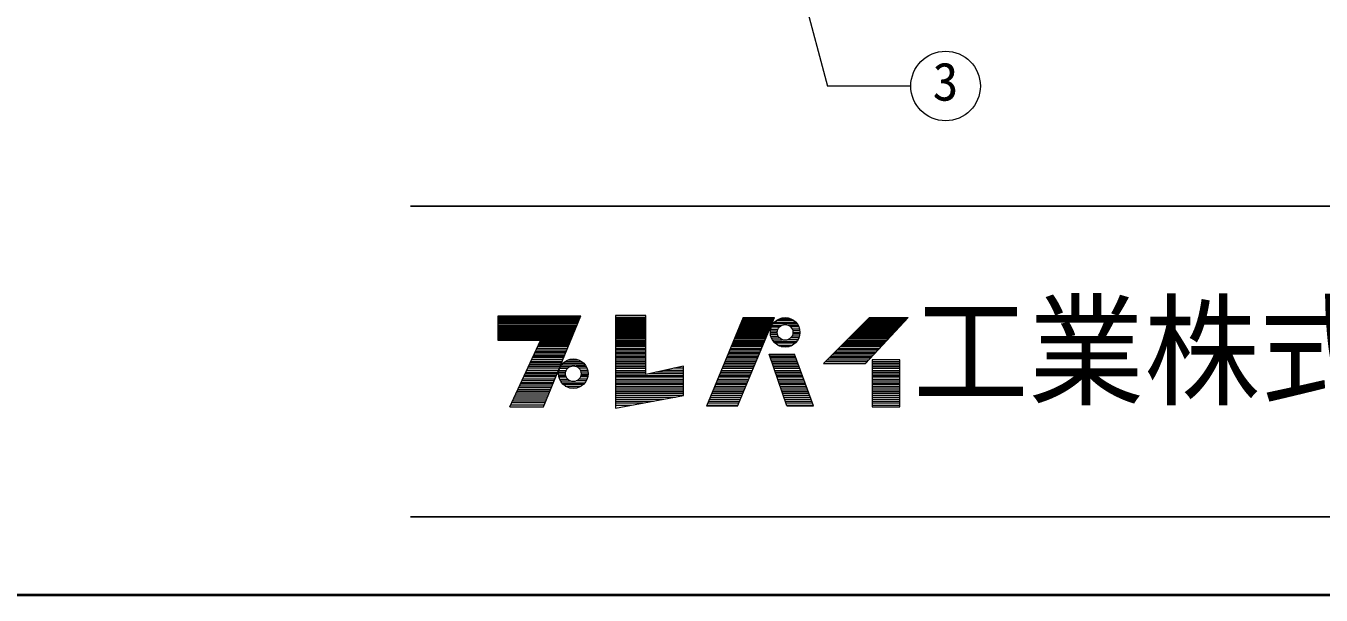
# Model space of a CAD drawing. Units: millimetres at full size, sheet at 1:7; details may follow other scales. Extents: x -1486 to 1349, y -951 to 1016.
# Drawn here: x -223 to 298, y -951 to -722 of the extents above; entities that cross this region are included whole.
import ezdxf
from ezdxf.enums import TextEntityAlignment as Align

# ---------------------------------------------------------------- set-up
doc = ezdxf.new("R2010")
doc.units = ezdxf.units.MM
doc.header["$LTSCALE"] = 7
doc.layers.add('0-0', color=4, linetype='Continuous', lineweight=9)
doc.styles.add('ＭＳ ゴシック', font='')
doc.styles.get('ＭＳ ゴシック').set_extended_font_data('MS Gothic')

msp = doc.modelspace()

# ---------------------------------------------------------------- linework, layer by layer
at = {"layer": '0-0', "color": 7, "lineweight": 18}
for p, q in [((86.427, -697.301), (99.44, -745.865)), ((132.956, -745.865), (99.44, -745.865)), ((-33.161, -838.8), (0.026, -838.8)), ((-33.161, -839.094), (-0.096, -839.094)), ((-14.933, -874.962), (0.208, -838.359)), ((14.173, -838.212), (14.173, -875.403)), ((26.374, -838.212), (14.173, -838.212)), ((14.173, -838.8), (26.374, -838.8)), ((14.173, -839.094), (26.374, -839.094)), ((65.476, -838.947), (50.776, -874.668)), ((63.271, -874.668), (78.118, -838.947)), ((65.476, -838.947), (78.118, -838.947)), ((114.721, -857.469), (131.92, -838.947)), ((-33.161, -839.535), (-0.278, -839.535)), ((-33.161, -839.976), (-0.461, -839.976)), ((-33.161, -840.417), (-0.643, -840.417)), ((-33.161, -841.005), (-0.886, -841.005)), ((-1.069, -841.446), (-33.161, -841.446)), ((-33.161, -841.887), (-1.251, -841.887)), ((-33.161, -842.328), (-1.434, -842.328)), ((-33.161, -842.769), (-1.616, -842.769)), ((-33.161, -843.21), (-1.799, -843.21)), ((-33.161, -843.504), (-1.92, -843.504)), ((-33.161, -844.092), (-2.163, -844.092)), ((14.173, -839.535), (26.374, -839.535)), ((14.173, -839.976), (26.374, -839.976)), ((14.173, -840.417), (26.374, -840.417)), ((14.173, -841.005), (26.374, -841.005)), ((14.173, -841.446), (26.374, -841.446)), ((14.173, -841.887), (26.374, -841.887)), ((14.173, -842.328), (26.374, -842.328)), ((14.173, -842.769), (26.374, -842.769)), ((14.173, -843.21), (26.374, -843.21)), ((14.173, -843.504), (26.374, -843.504)), ((14.173, -844.092), (26.374, -844.092)), ((63.359, -844.092), (75.98, -844.092)), ((63.601, -843.504), (76.224, -843.504)), ((63.722, -843.21), (76.346, -843.21)), ((63.903, -842.769), (76.53, -842.769)), ((64.085, -842.328), (76.713, -842.328)), ((64.266, -841.887), (76.896, -841.887)), ((64.448, -841.446), (77.079, -841.446)), ((64.629, -841.005), (77.263, -841.005)), ((64.871, -840.417), (77.507, -840.417)), ((65.053, -839.976), (77.677, -839.976)), ((65.234, -839.535), (77.874, -839.535)), ((76.46, -844.386), (79.286, -844.386)), ((76.58, -843.651), (79.522, -843.651)), ((76.855, -842.769), (80.132, -842.769)), ((77.127, -842.181), (80.925, -842.181)), ((77.59, -841.446), (87.172, -841.446)), ((78.084, -840.858), (86.678, -840.858)), ((78.936, -840.123), (85.826, -840.123)), ((79.969, -839.535), (84.794, -839.535)), ((87.635, -842.181), (83.838, -842.181)), ((87.907, -842.769), (84.631, -842.769)), ((88.182, -843.651), (85.24, -843.651)), ((88.302, -844.386), (85.476, -844.386)), ((111.193, -844.092), (127.143, -844.092)), ((111.781, -843.504), (127.689, -843.504)), ((112.075, -843.21), (127.962, -843.21)), ((112.516, -842.769), (128.371, -842.769)), ((112.957, -842.328), (128.781, -842.328)), ((113.398, -841.887), (129.19, -841.887)), ((113.839, -841.446), (129.6, -841.446)), ((114.28, -841.005), (130.009, -841.005)), ((114.868, -840.417), (130.555, -840.417)), ((115.309, -839.976), (130.965, -839.976)), ((115.75, -839.535), (131.374, -839.535)), ((-33.161, -844.533), (-2.346, -844.533)), ((-33.161, -844.974), (-2.528, -844.974)), ((-33.161, -845.415), (-2.711, -845.415)), ((-33.161, -845.856), (-2.893, -845.856)), ((-33.161, -846.297), (-3.075, -846.297)), ((-33.161, -846.738), (-3.258, -846.738)), ((-33.161, -847.179), (-3.44, -847.179)), ((-33.161, -847.62), (-3.623, -847.62)), ((-16.109, -848.208), (-33.161, -848.208)), ((-28.457, -874.962), (-16.109, -848.208)), ((-4.474, -849.678), (-16.787, -849.678)), ((-4.292, -849.237), (-16.584, -849.237)), ((-4.048, -848.649), (-16.312, -848.649)), ((-3.866, -848.208), (-16.109, -848.208)), ((14.173, -844.533), (26.374, -844.533)), ((14.173, -844.974), (26.374, -844.974)), ((14.173, -845.415), (26.374, -845.415)), ((14.173, -845.856), (26.374, -845.856)), ((14.173, -846.297), (26.374, -846.297)), ((14.173, -846.738), (26.374, -846.738)), ((14.173, -847.179), (26.374, -847.179)), ((14.173, -847.62), (26.374, -847.62)), ((14.173, -848.208), (26.374, -848.208)), ((14.173, -848.649), (26.374, -848.649)), ((14.173, -849.237), (26.374, -849.237)), ((14.173, -849.678), (26.374, -849.678)), ((61.06, -849.678), (73.658, -849.678)), ((61.242, -849.237), (73.841, -849.237)), ((61.484, -848.649), (74.086, -848.649)), ((61.665, -848.208), (74.269, -848.208)), ((61.907, -847.62), (74.513, -847.62)), ((62.088, -847.179), (74.697, -847.179)), ((62.27, -846.738), (74.88, -846.738)), ((62.451, -846.297), (75.063, -846.297)), ((62.633, -845.856), (75.246, -845.856)), ((62.83, -845.415), (75.43, -845.415)), ((62.996, -844.974), (75.613, -844.974)), ((63.177, -844.533), (75.796, -844.533)), ((76.431, -844.974), (79.231, -844.974)), ((76.477, -845.709), (79.318, -845.709)), ((76.616, -846.444), (79.595, -846.444)), ((76.855, -847.179), (80.132, -847.179)), ((77.208, -847.914), (81.25, -847.914)), ((77.702, -848.649), (87.061, -848.649)), ((78.23, -849.237), (86.532, -849.237)), ((87.554, -847.914), (83.512, -847.914)), ((87.907, -847.179), (84.631, -847.179)), ((88.147, -846.444), (85.167, -846.444)), ((88.286, -845.709), (85.444, -845.709)), ((85.531, -844.974), (88.331, -844.974)), ((105.607, -849.678), (121.956, -849.678)), ((106.048, -849.237), (122.365, -849.237)), ((106.636, -848.649), (122.911, -848.649)), ((107.077, -848.208), (123.321, -848.208)), ((107.665, -847.62), (123.867, -847.62)), ((108.106, -847.179), (124.276, -847.179)), ((108.547, -846.738), (124.686, -846.738)), ((108.988, -846.297), (125.095, -846.297)), ((109.429, -845.856), (125.505, -845.856)), ((109.87, -845.415), (125.914, -845.415)), ((110.311, -844.974), (126.324, -844.974)), ((110.752, -844.533), (126.775, -844.533)), ((-6.542, -854.676), (-19.094, -854.676)), ((-18.755, -853.941), (-6.237, -853.941)), ((-5.994, -853.353), (-18.484, -853.353)), ((-5.751, -852.765), (-18.167, -852.765)), ((-17.873, -852.03), (-5.447, -852.03)), ((-5.204, -851.442), (-17.602, -851.442)), ((-4.9, -850.707), (-17.262, -850.707)), ((-4.717, -850.266), (-17.059, -850.266)), ((14.173, -850.266), (26.374, -850.266)), ((14.173, -850.707), (26.374, -850.707)), ((14.173, -851.442), (26.374, -851.442)), ((14.173, -852.03), (26.374, -852.03)), ((14.173, -852.765), (26.374, -852.765)), ((14.173, -853.353), (26.374, -853.353)), ((14.173, -853.941), (26.374, -853.941)), ((14.173, -854.676), (26.374, -854.676)), ((59.008, -854.676), (71.581, -854.676)), ((59.302, -853.941), (71.886, -853.941)), ((59.548, -853.353), (72.13, -853.353)), ((59.79, -852.765), (72.375, -852.765)), ((60.092, -852.03), (72.68, -852.03)), ((60.334, -851.442), (72.925, -851.442)), ((60.637, -850.707), (73.23, -850.707)), ((60.818, -850.266), (73.413, -850.266)), ((75.964, -853.941), (86.257, -853.941)), ((76.22, -854.676), (86.528, -854.676)), ((79.393, -850.119), (85.37, -850.119)), ((80.789, -850.707), (83.973, -850.707)), ((93.847, -874.521), (86.203, -853.794)), ((100.609, -854.676), (117.315, -854.676)), ((101.344, -853.941), (117.997, -853.941)), ((101.932, -853.353), (118.543, -853.353)), ((102.52, -852.765), (119.089, -852.765)), ((103.255, -852.03), (119.772, -852.03)), ((103.843, -851.442), (120.318, -851.442)), ((104.578, -850.707), (121, -850.707)), ((105.019, -850.266), (121.41, -850.266)), ((-8.487, -859.38), (-21.265, -859.38)), ((-8.183, -858.645), (-20.926, -858.645)), ((-7.94, -858.057), (-20.655, -858.057)), ((-7.636, -857.322), (-20.315, -857.322)), ((-20.044, -856.734), (-7.393, -856.734)), ((-7.089, -855.999), (-19.705, -855.999)), ((-6.785, -855.264), (-19.366, -855.264)), ((-8.405, -859.38), (-5.128, -859.38)), ((-8.052, -858.645), (-4.01, -858.645)), ((-7.67, -858.057), (1.912, -858.057)), ((-7.03, -857.322), (1.272, -857.322)), ((-6.324, -856.734), (0.566, -856.734)), ((-4.928, -855.999), (-0.83, -855.999)), ((2.294, -858.645), (-1.748, -858.645)), ((2.647, -859.38), (-0.629, -859.38)), ((14.173, -855.264), (26.374, -855.264)), ((14.173, -855.999), (26.374, -855.999)), ((14.173, -856.734), (26.374, -856.734)), ((14.173, -857.322), (26.374, -857.322)), ((14.173, -858.057), (26.374, -858.057)), ((14.173, -858.645), (26.374, -858.645)), ((14.173, -859.38), (26.374, -859.38)), ((41.515, -859.38), (37.565, -859.38)), ((57.067, -859.38), (69.625, -859.38)), ((57.37, -858.645), (69.931, -858.645)), ((57.612, -858.057), (70.175, -858.057)), ((57.914, -857.322), (70.481, -857.322)), ((58.156, -856.734), (70.725, -856.734)), ((58.459, -855.999), (71.031, -855.999)), ((58.761, -855.264), (71.336, -855.264)), ((76.424, -855.264), (86.745, -855.264)), ((76.679, -855.999), (87.016, -855.999)), ((76.935, -856.734), (87.287, -856.734)), ((77.139, -857.322), (87.504, -857.322)), ((77.395, -858.057), (87.775, -858.057)), ((77.599, -858.645), (87.992, -858.645)), ((77.854, -859.38), (88.263, -859.38)), ((97.816, -857.469), (114.721, -857.469)), ((98.551, -856.734), (115.404, -856.734)), ((99.286, -855.999), (116.086, -855.999)), ((100.021, -855.264), (116.769, -855.264)), ((117.367, -856.734), (128.539, -856.734)), ((117.367, -857.322), (128.539, -857.322)), ((117.367, -858.057), (128.539, -858.057)), ((117.367, -858.645), (128.539, -858.645)), ((117.367, -859.38), (128.539, -859.38)), ((-10.92, -865.26), (-23.979, -865.26)), ((-10.616, -864.525), (-23.64, -864.525)), ((-10.312, -863.79), (-23.301, -863.79)), ((-9.947, -862.908), (-22.871, -862.908)), ((-9.703, -862.32), (-22.622, -862.32)), ((-9.399, -861.585), (-22.283, -861.585)), ((-22.012, -860.997), (-9.156, -860.997)), ((-8.852, -860.262), (-21.672, -860.262)), ((-8.829, -861.585), (-6.029, -861.585)), ((-8.8, -860.997), (-5.974, -860.997)), ((-8.783, -862.32), (-5.942, -862.32)), ((-8.68, -860.262), (-5.738, -860.262)), ((-8.68, -862.908), (-5.738, -862.908)), ((-8.405, -863.79), (-5.128, -863.79)), ((-8.052, -864.525), (-4.01, -864.525)), ((-7.558, -865.26), (1.801, -865.26)), ((2.294, -864.525), (-1.748, -864.525)), ((2.647, -863.79), (-0.629, -863.79)), ((2.922, -860.262), (-0.02, -860.262)), ((2.922, -862.908), (-0.02, -862.908)), ((3.026, -862.32), (0.184, -862.32)), ((3.042, -860.997), (0.216, -860.997)), ((0.271, -861.585), (3.071, -861.585)), ((14.173, -860.262), (26.374, -860.262)), ((14.173, -860.997), (26.374, -860.997)), ((14.173, -861.585), (26.374, -861.585)), ((14.173, -862.32), (41.515, -862.32)), ((14.173, -862.908), (41.515, -862.908)), ((14.173, -863.79), (41.515, -863.79)), ((14.173, -864.525), (41.515, -864.525)), ((14.173, -865.26), (41.515, -865.26)), ((41.515, -861.585), (27.691, -861.585)), ((41.515, -860.997), (30.324, -860.997)), ((41.515, -860.262), (33.615, -860.262)), ((54.648, -865.26), (67.181, -865.26)), ((54.95, -864.525), (67.487, -864.525)), ((55.253, -863.79), (67.792, -863.79)), ((55.616, -862.908), (68.159, -862.908)), ((55.858, -862.32), (68.403, -862.32)), ((56.16, -861.585), (68.71, -861.585)), ((56.402, -860.997), (68.953, -860.997)), ((56.704, -860.262), (69.259, -860.262)), ((78.161, -860.262), (88.588, -860.262)), ((78.416, -860.997), (88.86, -860.997)), ((78.621, -861.585), (89.076, -861.585)), ((78.876, -862.32), (89.347, -862.32)), ((79.08, -862.908), (89.564, -862.908)), ((79.387, -863.79), (89.89, -863.79)), ((79.642, -864.525), (90.161, -864.525)), ((79.882, -865.26), (90.432, -865.26)), ((117.367, -860.262), (128.539, -860.262)), ((117.367, -860.997), (128.539, -860.997)), ((117.367, -861.585), (128.539, -861.585)), ((117.367, -862.32), (128.539, -862.32)), ((117.367, -862.908), (128.539, -862.908)), ((117.367, -863.79), (128.539, -863.79)), ((117.367, -864.525), (128.539, -864.525)), ((117.367, -865.26), (128.539, -865.26)), ((-12.987, -870.258), (-26.286, -870.258)), ((-12.622, -869.376), (-25.879, -869.376)), ((-12.379, -868.788), (-25.607, -868.788)), ((-12.075, -868.053), (-25.268, -868.053)), ((-11.771, -867.318), (-24.929, -867.318)), ((-11.467, -866.583), (-24.59, -866.583)), ((-11.163, -865.848), (-24.25, -865.848)), ((-7.03, -865.848), (1.272, -865.848)), ((-6.107, -866.583), (0.349, -866.583)), ((-4.471, -867.318), (-1.287, -867.318)), ((14.173, -865.848), (41.515, -865.848)), ((14.173, -866.583), (41.515, -866.583)), ((14.173, -867.318), (41.515, -867.318)), ((14.173, -868.053), (41.515, -868.053)), ((14.173, -868.788), (41.515, -868.788)), ((14.173, -869.376), (41.515, -869.376)), ((14.173, -870.258), (41.515, -870.258)), ((52.591, -870.258), (65.104, -870.258)), ((52.954, -869.376), (65.471, -869.376)), ((53.196, -868.788), (65.715, -868.788)), ((53.498, -868.053), (66.021, -868.053)), ((53.801, -867.318), (66.326, -867.318)), ((54.103, -866.583), (66.632, -866.583)), ((54.406, -865.848), (66.937, -865.848)), ((80.102, -865.848), (90.649, -865.848)), ((80.358, -866.583), (90.92, -866.583)), ((80.613, -867.318), (91.191, -867.318)), ((80.868, -868.053), (91.462, -868.053)), ((81.124, -868.788), (91.733, -868.788)), ((81.328, -869.376), (91.95, -869.376)), ((81.635, -870.258), (92.275, -870.258)), ((117.367, -865.848), (128.539, -865.848)), ((117.367, -866.583), (128.539, -866.583)), ((117.367, -867.318), (128.539, -867.318)), ((117.367, -868.053), (128.539, -868.053)), ((117.367, -868.788), (128.539, -868.788)), ((117.367, -869.376), (128.539, -869.376)), ((117.367, -870.258), (128.539, -870.258)), ((-28.457, -874.962), (-14.933, -874.962)), ((-14.629, -874.227), (-28.118, -874.227)), ((-14.264, -873.345), (-27.711, -873.345)), ((-13.96, -872.61), (-27.371, -872.61)), ((-13.656, -871.875), (-27.032, -871.875)), ((-13.291, -870.993), (-26.625, -870.993)), ((14.173, -870.993), (38.298, -870.993)), ((14.173, -871.875), (33.473, -871.875)), ((14.173, -872.61), (29.452, -872.61)), ((14.173, -873.345), (25.432, -873.345)), ((14.173, -874.227), (20.606, -874.227)), ((63.271, -874.668), (50.776, -874.668)), ((50.958, -874.227), (63.454, -874.227)), ((51.321, -873.345), (63.821, -873.345)), ((51.623, -872.61), (64.126, -872.61)), ((51.925, -871.875), (64.432, -871.875)), ((52.288, -870.993), (64.799, -870.993)), ((81.94, -870.993), (92.546, -870.993)), ((82.197, -871.875), (92.871, -871.875)), ((82.452, -872.61), (93.142, -872.61)), ((82.707, -873.345), (93.413, -873.345)), ((83.014, -874.227), (93.739, -874.227)), ((83.116, -874.521), (93.847, -874.521)), ((117.367, -870.993), (128.539, -870.993)), ((117.367, -871.875), (128.539, -871.875)), ((117.367, -872.61), (128.539, -872.61)), ((117.367, -873.345), (128.539, -873.345)), ((117.367, -874.227), (128.539, -874.227))]:
    msp.add_line(p, q, dxfattribs=at)
at = {"layer": '0-0', "color": 6, "lineweight": 25}
for p, q in [((-68.461, -794.161), (1317.539, -794.161)), ((1317.539, -919.161), (-68.461, -919.161))]:
    msp.add_line(p, q, dxfattribs=at)
at = {"layer": '0-0', "color": 1, "lineweight": 40}
msp.add_line((1349.039, -950.661), (-1485.961, -950.661), dxfattribs=at)
at = {"layer": '0-0', "color": 7, "lineweight": 18}
for points in [[(-33.161, -848.208), (-33.161, -838.359), (0.208, -838.359)], [(14.173, -875.403), (41.515, -870.405), (41.515, -858.498), (26.374, -861.879), (26.374, -838.212)], [(97.816, -857.469), (116.338, -838.947), (131.92, -838.947)], [(83.116, -874.521), (75.913, -853.794), (86.203, -853.794)]]:
    msp.add_lwpolyline(points, dxfattribs=at)
msp.add_lwpolyline([(117.367, -855.999), (117.367, -874.962), (128.539, -874.962), (128.539, -855.999)], close=True, dxfattribs=at)
for centre, radius in [((146.956, -745.865), 14), ((82.381, -844.974), 5.95), ((82.381, -844.974), 3.15), ((-2.879, -861.585), 5.95), ((-2.879, -861.585), 3.15)]:
    msp.add_circle(centre, radius, dxfattribs=at)

# ---------------------------------------------------------------- texts
at = {"layer": '0-0', "color": 7, "style": 'ＭＳ ゴシック'}
msp.add_text('3', height=15.4, dxfattribs=at).set_placement((141.706, -756.365), align=Align.BOTTOM_LEFT)
at = {"layer": '0-0', "color": 7, "style": 'ＭＳ ゴシック', "width": 0.95}
msp.add_text('工業株式会社', height=35.92, dxfattribs=at).set_placement((133.789, -881.161), align=Align.BOTTOM_LEFT)

doc.saveas('drawing.dxf')
